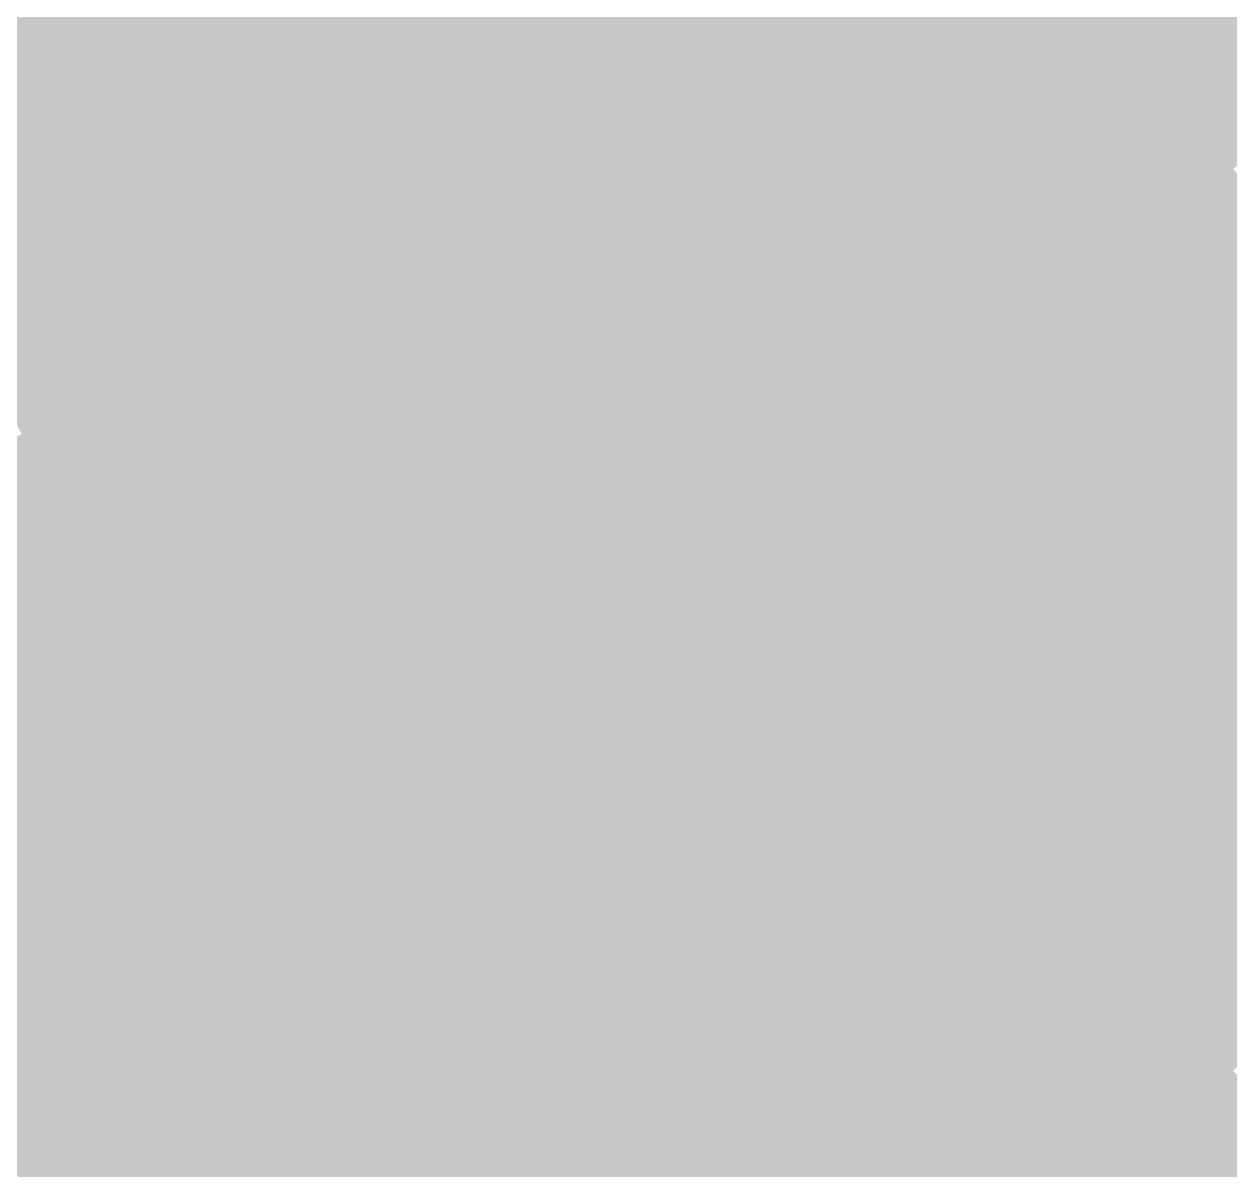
# Model space of a CAD drawing. Header units: inches. Extents: x -266 to 784, y -170 to 213.
# Drawn here: x -73.04 to -52.38, y -54.02 to -34.38 of the extents above; entities that cross this region are included whole.
import ezdxf

# ---------------------------------------------------------------- set-up
doc = ezdxf.new("R2010")
doc.units = ezdxf.units.IN
doc.header["$MEASUREMENT"] = 0

msp = doc.modelspace()

# ---------------------------------------------------------------- linework, layer by layer
at = {"color": 152, "true_color": 0x007ed5}
msp.add_solid([(-72.319143, -34.204407), (-73.223133, -34.631963), (-73.13678, -32.419305), (-74.05099, -32.824546)], dxfattribs=at)
at = {"color": 152, "true_color": 0x0061b3}
msp.add_solid([(-63.498331, -33.940565), (-64.380252, -34.411962), (-64.31215, -32.372016), (-65.205374, -32.821627)], dxfattribs=at)
at = {"color": 152, "true_color": 0x006fc4}
msp.add_solid([(-67.885047, -34.170461), (-68.778271, -34.620072), (-68.703186, -32.494187), (-69.607176, -32.921742)], dxfattribs=at)
at = {"color": 154, "true_color": 0x0056a6}
msp.add_solid([(-60.036002, -34.009975), (-60.906089, -34.502873), (-60.852567, -32.526375), (-61.734489, -32.997772)], dxfattribs=at)
at = {"color": 154, "true_color": 0x004c9a}
msp.add_solid([(-56.610088, -33.930781), (-57.467817, -34.444884), (-57.425741, -32.531281), (-58.295828, -33.024179)], dxfattribs=at)
at = {"color": 152, "true_color": 0x0064b7}
msp.add_solid([(-64.380252, -34.411962), (-65.262174, -34.883359), (-65.205374, -32.821627), (-66.098598, -33.271238)], dxfattribs=at)
at = {"color": 152, "true_color": 0x0072c9}
msp.add_solid([(-68.778271, -34.620072), (-69.671495, -35.069684), (-69.607176, -32.921742), (-70.511165, -33.349297)], dxfattribs=at)
at = {"color": 154, "true_color": 0x0059ab}
msp.add_solid([(-60.906089, -34.502873), (-61.776176, -34.995772), (-61.734489, -32.997772), (-62.61641, -33.469168)], dxfattribs=at)
at = {"color": 154, "true_color": 0x004e9e}
msp.add_solid([(-57.467817, -34.444884), (-58.325545, -34.958987), (-58.295828, -33.024179), (-59.165915, -33.517077)], dxfattribs=at)
at = {"color": 154, "true_color": 0x004591}
msp.add_solid([(-54.070628, -34.239848), (-54.915482, -34.774845), (-54.894631, -32.902576), (-55.75236, -33.416678)], dxfattribs=at)
at = {"color": 156, "true_color": 0x003d89}
msp.add_solid([(-51.551116, -34.445354), (-52.382586, -35.000925), (-52.380921, -33.169852), (-53.225775, -33.70485)], dxfattribs=at)
at = {"color": 152, "true_color": 0x0074cd}
msp.add_solid([(-69.671495, -35.069684), (-70.56472, -35.519295), (-70.511165, -33.349297), (-71.415154, -33.776852)], dxfattribs=at)
at = {"color": 152, "true_color": 0x0066bc}
msp.add_solid([(-65.262174, -34.883359), (-66.144095, -35.354755), (-66.098598, -33.271238), (-66.991823, -33.72085)], dxfattribs=at)
at = {"color": 154, "true_color": 0x005baf}
msp.add_solid([(-61.776176, -34.995772), (-62.646263, -35.48867), (-62.61641, -33.469168), (-63.498331, -33.940565)], dxfattribs=at)
at = {"color": 154, "true_color": 0x004795}
msp.add_solid([(-54.915482, -34.774845), (-55.760335, -35.309843), (-55.75236, -33.416678), (-56.610088, -33.930781)], dxfattribs=at)
at = {"color": 154, "true_color": 0x0050a2}
msp.add_solid([(-58.325545, -34.958987), (-59.183274, -35.473089), (-59.165915, -33.517077), (-60.036002, -34.009975)], dxfattribs=at)
at = {"color": 152, "true_color": 0x0076d1}
msp.add_solid([(-70.56472, -35.519295), (-71.457944, -35.968906), (-71.415154, -33.776852), (-72.319143, -34.204407)], dxfattribs=at)
at = {"color": 152, "true_color": 0x0068c0}
msp.add_solid([(-66.144095, -35.354755), (-67.026016, -35.826152), (-66.991823, -33.72085), (-67.885047, -34.170461)], dxfattribs=at)
at = {"color": 156, "true_color": 0x003f8d}
msp.add_solid([(-52.382586, -35.000925), (-53.214055, -35.556495), (-53.225775, -33.70485), (-54.070628, -34.239848)], dxfattribs=at)
at = {"color": 152, "true_color": 0x005db3}
msp.add_solid([(-62.646263, -35.48867), (-63.51635, -35.981568), (-63.498331, -33.940565), (-64.380252, -34.411962)], dxfattribs=at)
at = {"color": 154, "true_color": 0x0053a6}
msp.add_solid([(-59.183274, -35.473089), (-60.041003, -35.987192), (-60.036002, -34.009975), (-60.906089, -34.502873)], dxfattribs=at)
at = {"color": 154, "true_color": 0x00499a}
msp.add_solid([(-55.760335, -35.309843), (-56.605189, -35.844841), (-56.610088, -33.930781), (-57.467817, -34.444884)], dxfattribs=at)
at = {"color": 152, "true_color": 0x0079d5}
msp.add_solid([(-71.457944, -35.968906), (-72.351168, -36.418518), (-72.319143, -34.204407), (-73.223133, -34.631963)], dxfattribs=at)
at = {"color": 152, "true_color": 0x006bc4}
msp.add_solid([(-67.026016, -35.826152), (-67.907937, -36.297549), (-67.885047, -34.170461), (-68.778271, -34.620072)], dxfattribs=at)
at = {"color": 154, "true_color": 0x004191}
msp.add_solid([(-53.214055, -35.556495), (-54.045525, -36.112065), (-54.070628, -34.239848), (-54.915482, -34.774845)], dxfattribs=at)
at = {"color": 152, "true_color": 0x005fb7}
msp.add_solid([(-63.51635, -35.981568), (-64.386437, -36.474466), (-64.380252, -34.411962), (-65.262174, -34.883359)], dxfattribs=at)
at = {"color": 154, "true_color": 0x0055ab}
msp.add_solid([(-60.041003, -35.987192), (-60.898731, -36.501295), (-60.906089, -34.502873), (-61.776176, -34.995772)], dxfattribs=at)
at = {"color": 154, "true_color": 0x004b9e}
msp.add_solid([(-56.605189, -35.844841), (-57.450042, -36.379838), (-57.467817, -34.444884), (-58.325545, -34.958987)], dxfattribs=at)
at = {"color": 156, "true_color": 0x003a89}
msp.add_solid([(-50.690258, -35.700108), (-51.507843, -36.275916), (-51.551116, -34.445354), (-52.382586, -35.000925)], dxfattribs=at)
at = {"color": 152, "true_color": 0x007bda}
msp.add_solid([(-72.351168, -36.418518), (-73.244393, -36.868129), (-73.223133, -34.631963), (-74.127122, -35.059518)], dxfattribs=at)
at = {"color": 152, "true_color": 0x006dc9}
msp.add_solid([(-67.907937, -36.297549), (-68.789859, -36.768945), (-68.778271, -34.620072), (-69.671495, -35.069684)], dxfattribs=at)
at = {"color": 152, "true_color": 0x0062bc}
msp.add_solid([(-64.386437, -36.474466), (-65.256524, -36.967364), (-65.262174, -34.883359), (-66.144095, -35.354755)], dxfattribs=at)
at = {"color": 154, "true_color": 0x004395}
msp.add_solid([(-54.045525, -36.112065), (-54.876994, -36.667635), (-54.915482, -34.774845), (-55.760335, -35.309843)], dxfattribs=at)
at = {"color": 152, "true_color": 0x006fcd}
msp.add_solid([(-68.789859, -36.768945), (-69.67178, -37.240342), (-69.671495, -35.069684), (-70.56472, -35.519295)], dxfattribs=at)
at = {"color": 154, "true_color": 0x0057af}
msp.add_solid([(-60.898731, -36.501295), (-61.75646, -37.015398), (-61.776176, -34.995772), (-62.646263, -35.48867)], dxfattribs=at)
at = {"color": 154, "true_color": 0x004da2}
msp.add_solid([(-57.450042, -36.379838), (-58.294896, -36.914836), (-58.325545, -34.958987), (-59.183274, -35.473089)], dxfattribs=at)
at = {"color": 156, "true_color": 0x003c8d}
msp.add_solid([(-51.507843, -36.275916), (-52.325428, -36.851724), (-52.382586, -35.000925), (-53.214055, -35.556495)], dxfattribs=at)
at = {"color": 154, "true_color": 0x00459a}
msp.add_solid([(-54.876994, -36.667635), (-55.708464, -37.223206), (-55.760335, -35.309843), (-56.605189, -35.844841)], dxfattribs=at)
at = {"color": 152, "true_color": 0x0072d1}
msp.add_solid([(-69.67178, -37.240342), (-70.553701, -37.711739), (-70.56472, -35.519295), (-71.457944, -35.968906)], dxfattribs=at)
at = {"color": 152, "true_color": 0x0064c0}
msp.add_solid([(-65.256524, -36.967364), (-66.126611, -37.460263), (-66.144095, -35.354755), (-67.026016, -35.826152)], dxfattribs=at)
at = {"color": 152, "true_color": 0x0059b3}
msp.add_solid([(-61.75646, -37.015398), (-62.614189, -37.5295), (-62.646263, -35.48867), (-63.51635, -35.981568)], dxfattribs=at)
at = {"color": 154, "true_color": 0x004fa6}
msp.add_solid([(-58.294896, -36.914836), (-59.13975, -37.449833), (-59.183274, -35.473089), (-60.041003, -35.987192)], dxfattribs=at)
at = {"color": 154, "true_color": 0x003e91}
msp.add_solid([(-52.325428, -36.851724), (-53.143013, -37.427532), (-53.214055, -35.556495), (-54.045525, -36.112065)], dxfattribs=at)
at = {"color": 152, "true_color": 0x0066c4}
msp.add_solid([(-66.126611, -37.460263), (-66.996698, -37.953161), (-67.026016, -35.826152), (-67.907937, -36.297549)], dxfattribs=at)
at = {"color": 154, "true_color": 0x00479e}
msp.add_solid([(-55.708464, -37.223206), (-56.539934, -37.778776), (-56.605189, -35.844841), (-57.450042, -36.379838)], dxfattribs=at)
at = {"color": 152, "true_color": 0x0074d5}
msp.add_solid([(-70.553701, -37.711739), (-71.435622, -38.183136), (-71.457944, -35.968906), (-72.351168, -36.418518)], dxfattribs=at)
at = {"color": 152, "true_color": 0x005bb7}
msp.add_solid([(-62.614189, -37.5295), (-63.471917, -38.043603), (-63.51635, -35.981568), (-64.386437, -36.474466)], dxfattribs=at)
at = {"color": 154, "true_color": 0x0051ab}
msp.add_solid([(-59.13975, -37.449833), (-59.984603, -37.984831), (-60.041003, -35.987192), (-60.898731, -36.501295)], dxfattribs=at)
at = {"color": 154, "true_color": 0x004095}
msp.add_solid([(-53.143013, -37.427532), (-53.960598, -38.003341), (-54.045525, -36.112065), (-54.876994, -36.667635)], dxfattribs=at)
at = {"color": 152, "true_color": 0x0068c9}
msp.add_solid([(-66.996698, -37.953161), (-67.866785, -38.446059), (-67.907937, -36.297549), (-68.789859, -36.768945)], dxfattribs=at)
at = {"color": 152, "true_color": 0x0076da}
msp.add_solid([(-71.435622, -38.183136), (-72.317544, -38.654532), (-72.351168, -36.418518), (-73.244393, -36.868129)], dxfattribs=at)
at = {"color": 152, "true_color": 0x005dbc}
msp.add_solid([(-63.471917, -38.043603), (-64.329646, -38.557706), (-64.386437, -36.474466), (-65.256524, -36.967364)], dxfattribs=at)
at = {"color": 154, "true_color": 0x0053af}
msp.add_solid([(-59.984603, -37.984831), (-60.829457, -38.519829), (-60.898731, -36.501295), (-61.75646, -37.015398)], dxfattribs=at)
at = {"color": 154, "true_color": 0x0049a2}
msp.add_solid([(-56.539934, -37.778776), (-57.371403, -38.334346), (-57.450042, -36.379838), (-58.294896, -36.914836)], dxfattribs=at)
at = {"color": 152, "true_color": 0x006acd}
msp.add_solid([(-67.866785, -38.446059), (-68.736872, -38.938957), (-68.789859, -36.768945), (-69.67178, -37.240342)], dxfattribs=at)
at = {"color": 154, "true_color": 0x00419a}
msp.add_solid([(-53.960598, -38.003341), (-54.778182, -38.579149), (-54.876994, -36.667635), (-55.708464, -37.223206)], dxfattribs=at)
at = {"color": 152, "true_color": 0x0078de}
msp.add_solid([(-72.317544, -38.654532), (-73.199465, -39.125929), (-73.244393, -36.868129), (-74.137617, -37.31774)], dxfattribs=at)
at = {"color": 152, "true_color": 0x005fc0}
msp.add_solid([(-64.329646, -38.557706), (-65.187374, -39.071809), (-65.256524, -36.967364), (-66.126611, -37.460263)], dxfattribs=at)
at = {"color": 154, "true_color": 0x004ba6}
msp.add_solid([(-57.371403, -38.334346), (-58.202873, -38.889916), (-58.294896, -36.914836), (-59.13975, -37.449833)], dxfattribs=at)
at = {"color": 156, "true_color": 0x003a91}
msp.add_solid([(-51.405282, -38.124755), (-52.20849, -38.720455), (-52.325428, -36.851724), (-53.143013, -37.427532)], dxfattribs=at)
at = {"color": 154, "true_color": 0x0055b3}
msp.add_solid([(-60.829457, -38.519829), (-61.67431, -39.054826), (-61.75646, -37.015398), (-62.614189, -37.5295)], dxfattribs=at)
at = {"color": 152, "true_color": 0x006dd1}
msp.add_solid([(-68.736872, -38.938957), (-69.606959, -39.431855), (-69.67178, -37.240342), (-70.553701, -37.711739)], dxfattribs=at)
at = {"color": 154, "true_color": 0x00439e}
msp.add_solid([(-54.778182, -38.579149), (-55.595767, -39.154957), (-55.708464, -37.223206), (-56.539934, -37.778776)], dxfattribs=at)
at = {"color": 152, "true_color": 0x0061c4}
msp.add_solid([(-65.187374, -39.071809), (-66.045103, -39.585911), (-66.126611, -37.460263), (-66.996698, -37.953161)], dxfattribs=at)
at = {"color": 152, "true_color": 0x0057b7}
msp.add_solid([(-61.67431, -39.054826), (-62.519164, -39.589824), (-62.614189, -37.5295), (-63.471917, -38.043603)], dxfattribs=at)
at = {"color": 154, "true_color": 0x004dab}
msp.add_solid([(-58.202873, -38.889916), (-59.034342, -39.445487), (-59.13975, -37.449833), (-59.984603, -37.984831)], dxfattribs=at)
at = {"color": 154, "true_color": 0x003c95}
msp.add_solid([(-52.20849, -38.720455), (-53.011697, -39.316154), (-53.143013, -37.427532), (-53.960598, -38.003341)], dxfattribs=at)
at = {"color": 152, "true_color": 0x006fd5}
msp.add_solid([(-69.606959, -39.431855), (-70.477046, -39.924754), (-70.553701, -37.711739), (-71.435622, -38.183136)], dxfattribs=at)
at = {"color": 154, "true_color": 0x0045a2}
msp.add_solid([(-55.595767, -39.154957), (-56.413352, -39.730765), (-56.539934, -37.778776), (-57.371403, -38.334346)], dxfattribs=at)
at = {"color": 152, "true_color": 0x0063c9}
msp.add_solid([(-66.045103, -39.585911), (-66.902832, -40.100014), (-66.996698, -37.953161), (-67.866785, -38.446059)], dxfattribs=at)
at = {"color": 154, "true_color": 0x004faf}
msp.add_solid([(-59.034342, -39.445487), (-59.865812, -40.001057), (-59.984603, -37.984831), (-60.829457, -38.519829)], dxfattribs=at)
at = {"color": 154, "true_color": 0x003e9a}
msp.add_solid([(-53.011697, -39.316154), (-53.814905, -39.911853), (-53.960598, -38.003341), (-54.778182, -38.579149)], dxfattribs=at)
at = {"color": 152, "true_color": 0x0071da}
msp.add_solid([(-70.477046, -39.924754), (-71.347133, -40.417652), (-71.435622, -38.183136), (-72.317544, -38.654532)], dxfattribs=at)
at = {"color": 152, "true_color": 0x0059bc}
msp.add_solid([(-62.519164, -39.589824), (-63.364017, -40.124821), (-63.471917, -38.043603), (-64.329646, -38.557706)], dxfattribs=at)
at = {"color": 154, "true_color": 0x0047a6}
msp.add_solid([(-56.413352, -39.730765), (-57.230937, -40.306573), (-57.371403, -38.334346), (-58.202873, -38.889916)], dxfattribs=at)
at = {"color": 152, "true_color": 0x0066cd}
msp.add_solid([(-66.902832, -40.100014), (-67.76056, -40.614117), (-67.866785, -38.446059), (-68.736872, -38.938957)], dxfattribs=at)
at = {"color": 152, "true_color": 0x005bc0}
msp.add_solid([(-63.364017, -40.124821), (-64.208871, -40.659819), (-64.329646, -38.557706), (-65.187374, -39.071809)], dxfattribs=at)
at = {"color": 154, "true_color": 0x0051b3}
msp.add_solid([(-59.865812, -40.001057), (-60.697282, -40.556627), (-60.829457, -38.519829), (-61.67431, -39.054826)], dxfattribs=at)
at = {"color": 154, "true_color": 0x00409e}
msp.add_solid([(-53.814905, -39.911853), (-54.618112, -40.507553), (-54.778182, -38.579149), (-55.595767, -39.154957)], dxfattribs=at)
at = {"color": 152, "true_color": 0x0073de}
msp.add_solid([(-71.347133, -40.417652), (-72.21722, -40.91055), (-72.317544, -38.654532), (-73.199465, -39.125929)], dxfattribs=at)
at = {"color": 154, "true_color": 0x003995}
msp.add_solid([(-51.242518, -39.990053), (-52.030864, -40.605285), (-52.20849, -38.720455), (-53.011697, -39.316154)], dxfattribs=at)
at = {"color": 152, "true_color": 0x0068d1}
msp.add_solid([(-67.76056, -40.614117), (-68.618289, -41.12822), (-68.736872, -38.938957), (-69.606959, -39.431855)], dxfattribs=at)
at = {"color": 154, "true_color": 0x0049ab}
msp.add_solid([(-57.230937, -40.306573), (-58.048522, -40.882382), (-58.202873, -38.889916), (-59.034342, -39.445487)], dxfattribs=at)
at = {"color": 152, "true_color": 0x0075e2}
msp.add_solid([(-72.21722, -40.91055), (-73.087307, -41.403448), (-73.199465, -39.125929), (-74.081386, -39.597326)], dxfattribs=at)
at = {"color": 152, "true_color": 0x005dc4}
msp.add_solid([(-64.208871, -40.659819), (-65.053725, -41.194817), (-65.187374, -39.071809), (-66.045103, -39.585911)], dxfattribs=at)
at = {"color": 152, "true_color": 0x0052b7}
msp.add_solid([(-60.697282, -40.556627), (-61.528751, -41.112197), (-61.67431, -39.054826), (-62.519164, -39.589824)], dxfattribs=at)
at = {"color": 154, "true_color": 0x0041a2}
msp.add_solid([(-54.618112, -40.507553), (-55.42132, -41.103252), (-55.595767, -39.154957), (-56.413352, -39.730765)], dxfattribs=at)
at = {"color": 152, "true_color": 0x006ad5}
msp.add_solid([(-68.618289, -41.12822), (-69.476017, -41.642322), (-69.606959, -39.431855), (-70.477046, -39.924754)], dxfattribs=at)
at = {"color": 154, "true_color": 0x004aaf}
msp.add_solid([(-58.048522, -40.882382), (-58.866107, -41.45819), (-59.034342, -39.445487), (-59.865812, -40.001057)], dxfattribs=at)
at = {"color": 154, "true_color": 0x003a9a}
msp.add_solid([(-52.030864, -40.605285), (-52.819211, -41.220517), (-53.011697, -39.316154), (-53.814905, -39.911853)], dxfattribs=at)
at = {"color": 152, "true_color": 0x005fc9}
msp.add_solid([(-65.053725, -41.194817), (-65.898578, -41.729814), (-66.045103, -39.585911), (-66.902832, -40.100014)], dxfattribs=at)
at = {"color": 152, "true_color": 0x0054bc}
msp.add_solid([(-61.528751, -41.112197), (-62.360221, -41.667767), (-62.519164, -39.589824), (-63.364017, -40.124821)], dxfattribs=at)
at = {"color": 154, "true_color": 0x0043a6}
msp.add_solid([(-55.42132, -41.103252), (-56.224527, -41.698951), (-56.413352, -39.730765), (-57.230937, -40.306573)], dxfattribs=at)
at = {"color": 152, "true_color": 0x006cda}
msp.add_solid([(-69.476017, -41.642322), (-70.333746, -42.156425), (-70.477046, -39.924754), (-71.347133, -40.417652)], dxfattribs=at)
at = {"color": 154, "true_color": 0x004cb3}
msp.add_solid([(-58.866107, -41.45819), (-59.683691, -42.033998), (-59.865812, -40.001057), (-60.697282, -40.556627)], dxfattribs=at)
at = {"color": 154, "true_color": 0x003c9e}
msp.add_solid([(-52.819211, -41.220517), (-53.607557, -41.835748), (-53.814905, -39.911853), (-54.618112, -40.507553)], dxfattribs=at)
at = {"color": 152, "true_color": 0x0061cd}
msp.add_solid([(-65.898578, -41.729814), (-66.743432, -42.264812), (-66.902832, -40.100014), (-67.76056, -40.614117)], dxfattribs=at)
at = {"color": 152, "true_color": 0x0056c0}
msp.add_solid([(-62.360221, -41.667767), (-63.191691, -42.223338), (-63.364017, -40.124821), (-64.208871, -40.659819)], dxfattribs=at)
at = {"color": 152, "true_color": 0x006ede}
msp.add_solid([(-70.333746, -42.156425), (-71.191475, -42.670528), (-71.347133, -40.417652), (-72.21722, -40.91055)], dxfattribs=at)
at = {"color": 154, "true_color": 0x0045ab}
msp.add_solid([(-56.224527, -41.698951), (-57.027735, -42.294651), (-57.230937, -40.306573), (-58.048522, -40.882382)], dxfattribs=at)
at = {"color": 152, "true_color": 0x0063d1}
msp.add_solid([(-66.743432, -42.264812), (-67.588285, -42.79981), (-67.76056, -40.614117), (-68.618289, -41.12822)], dxfattribs=at)
at = {"color": 152, "true_color": 0x0058c4}
msp.add_solid([(-63.191691, -42.223338), (-64.02316, -42.778908), (-64.208871, -40.659819), (-65.053725, -41.194817)], dxfattribs=at)
at = {"color": 154, "true_color": 0x004eb7}
msp.add_solid([(-59.683691, -42.033998), (-60.501276, -42.609806), (-60.697282, -40.556627), (-61.528751, -41.112197)], dxfattribs=at)
at = {"color": 154, "true_color": 0x003da2}
msp.add_solid([(-53.607557, -41.835748), (-54.395904, -42.45098), (-54.618112, -40.507553), (-55.42132, -41.103252)], dxfattribs=at)
at = {"color": 164, "true_color": 0x00379a}
msp.add_solid([(-51.01869, -41.869957), (-51.7917, -42.50435), (-52.030864, -40.605285), (-52.819211, -41.220517)], dxfattribs=at)
at = {"color": 152, "true_color": 0x0070e2}
msp.add_solid([(-71.191475, -42.670528), (-72.049203, -43.184631), (-72.21722, -40.91055), (-73.087307, -41.403448)], dxfattribs=at)
at = {"color": 154, "true_color": 0x0046af}
msp.add_solid([(-57.027735, -42.294651), (-57.830942, -42.89035), (-58.048522, -40.882382), (-58.866107, -41.45819)], dxfattribs=at)
at = {"color": 152, "true_color": 0x0050bc}
msp.add_solid([(-60.501276, -42.609806), (-61.318861, -43.185614), (-61.528751, -41.112197), (-62.360221, -41.667767)], dxfattribs=at)
at = {"color": 154, "true_color": 0x003fa6}
msp.add_solid([(-54.395904, -42.45098), (-55.18425, -43.066211), (-55.42132, -41.103252), (-56.224527, -41.698951)], dxfattribs=at)
at = {"color": 152, "true_color": 0x0065d5}
msp.add_solid([(-67.588285, -42.79981), (-68.433139, -43.334807), (-68.618289, -41.12822), (-69.476017, -41.642322)], dxfattribs=at)
at = {"color": 152, "true_color": 0x005ac9}
msp.add_solid([(-64.02316, -42.778908), (-64.85463, -43.334478), (-65.053725, -41.194817), (-65.898578, -41.729814)], dxfattribs=at)
at = {"color": 164, "true_color": 0x00389e}
msp.add_solid([(-51.7917, -42.50435), (-52.564711, -43.138743), (-52.819211, -41.220517), (-53.607557, -41.835748)], dxfattribs=at)
at = {"color": 150, "true_color": 0x0072e6}
msp.add_solid([(-72.049203, -43.184631), (-72.906932, -43.698733), (-73.087307, -41.403448), (-73.957394, -41.896346)], dxfattribs=at)
at = {"color": 154, "true_color": 0x0048b3}
msp.add_solid([(-57.830942, -42.89035), (-58.63415, -43.486049), (-58.866107, -41.45819), (-59.683691, -42.033998)], dxfattribs=at)
at = {"color": 152, "true_color": 0x0067da}
msp.add_solid([(-68.433139, -43.334807), (-69.277992, -43.869805), (-69.476017, -41.642322), (-70.333746, -42.156425)], dxfattribs=at)
at = {"color": 152, "true_color": 0x005ccd}
msp.add_solid([(-64.85463, -43.334478), (-65.686099, -43.890048), (-65.898578, -41.729814), (-66.743432, -42.264812)], dxfattribs=at)
at = {"color": 152, "true_color": 0x0052c0}
msp.add_solid([(-61.318861, -43.185614), (-62.136446, -43.761423), (-62.360221, -41.667767), (-63.191691, -42.223338)], dxfattribs=at)
at = {"color": 154, "true_color": 0x0041ab}
msp.add_solid([(-55.18425, -43.066211), (-55.972596, -43.681443), (-56.224527, -41.698951), (-57.027735, -42.294651)], dxfattribs=at)
at = {"color": 150, "true_color": 0x0074eb}
msp.add_solid([(-72.906932, -43.698733), (-73.76466, -44.212836), (-73.957394, -41.896346), (-74.827481, -42.389245)], dxfattribs=at)
at = {"color": 154, "true_color": 0x003aa2}
msp.add_solid([(-52.564711, -43.138743), (-53.337721, -43.773137), (-53.607557, -41.835748), (-54.395904, -42.45098)], dxfattribs=at)
at = {"color": 154, "true_color": 0x004ab7}
msp.add_solid([(-58.63415, -43.486049), (-59.437357, -44.081749), (-59.683691, -42.033998), (-60.501276, -42.609806)], dxfattribs=at)
at = {"color": 152, "true_color": 0x0069de}
msp.add_solid([(-69.277992, -43.869805), (-70.122846, -44.404802), (-70.333746, -42.156425), (-71.191475, -42.670528)], dxfattribs=at)
at = {"color": 152, "true_color": 0x005ed1}
msp.add_solid([(-65.686099, -43.890048), (-66.517569, -44.445619), (-66.743432, -42.264812), (-67.588285, -42.79981)], dxfattribs=at)
at = {"color": 152, "true_color": 0x0054c4}
msp.add_solid([(-62.136446, -43.761423), (-62.954031, -44.337231), (-63.191691, -42.223338), (-64.02316, -42.778908)], dxfattribs=at)
at = {"color": 154, "true_color": 0x0042af}
msp.add_solid([(-55.972596, -43.681443), (-56.760943, -44.296675), (-57.027735, -42.294651), (-57.830942, -42.89035)], dxfattribs=at)
at = {"color": 154, "true_color": 0x003ba6}
msp.add_solid([(-53.337721, -43.773137), (-54.110732, -44.40753), (-54.395904, -42.45098), (-55.18425, -43.066211)], dxfattribs=at)
at = {"color": 164, "true_color": 0x00349e}
msp.add_solid([(-50.732993, -43.76258), (-51.490202, -44.415753), (-51.7917, -42.50435), (-52.564711, -43.138743)], dxfattribs=at)
at = {"color": 152, "true_color": 0x006be2}
msp.add_solid([(-70.122846, -44.404802), (-70.967699, -44.9398), (-71.191475, -42.670528), (-72.049203, -43.184631)], dxfattribs=at)
at = {"color": 162, "true_color": 0x004cbc}
msp.add_solid([(-59.437357, -44.081749), (-60.240565, -44.677448), (-60.501276, -42.609806), (-61.318861, -43.185614)], dxfattribs=at)
at = {"color": 152, "true_color": 0x0060d5}
msp.add_solid([(-66.517569, -44.445619), (-67.349039, -45.001189), (-67.588285, -42.79981), (-68.433139, -43.334807)], dxfattribs=at)
at = {"color": 152, "true_color": 0x0055c9}
msp.add_solid([(-62.954031, -44.337231), (-63.771615, -44.913039), (-64.02316, -42.778908), (-64.85463, -43.334478)], dxfattribs=at)
at = {"color": 154, "true_color": 0x0044b3}
msp.add_solid([(-56.760943, -44.296675), (-57.549289, -44.911906), (-57.830942, -42.89035), (-58.63415, -43.486049)], dxfattribs=at)
at = {"color": 154, "true_color": 0x003dab}
msp.add_solid([(-54.110732, -44.40753), (-54.883742, -45.041923), (-55.18425, -43.066211), (-55.972596, -43.681443)], dxfattribs=at)
at = {"color": 164, "true_color": 0x0036a2}
msp.add_solid([(-51.490202, -44.415753), (-52.24741, -45.068926), (-52.564711, -43.138743), (-53.337721, -43.773137)], dxfattribs=at)
at = {"color": 152, "true_color": 0x006de6}
msp.add_solid([(-70.967699, -44.9398), (-71.812553, -45.474798), (-72.049203, -43.184631), (-72.906932, -43.698733)], dxfattribs=at)
at = {"color": 152, "true_color": 0x0062da}
msp.add_solid([(-67.349039, -45.001189), (-68.180508, -45.556759), (-68.433139, -43.334807), (-69.277992, -43.869805)], dxfattribs=at)
at = {"color": 152, "true_color": 0x0057cd}
msp.add_solid([(-63.771615, -44.913039), (-64.5892, -45.488847), (-64.85463, -43.334478), (-65.686099, -43.890048)], dxfattribs=at)
at = {"color": 152, "true_color": 0x004dc0}
msp.add_solid([(-60.240565, -44.677448), (-61.043772, -45.273147), (-61.318861, -43.185614), (-62.136446, -43.761423)], dxfattribs=at)
at = {"color": 162, "true_color": 0x0046b7}
msp.add_solid([(-57.549289, -44.911906), (-58.337636, -45.527138), (-58.63415, -43.486049), (-59.437357, -44.081749)], dxfattribs=at)
at = {"color": 150, "true_color": 0x006feb}
msp.add_solid([(-71.812553, -45.474798), (-72.657407, -46.009795), (-72.906932, -43.698733), (-73.76466, -44.212836)], dxfattribs=at)
at = {"color": 152, "true_color": 0x004fc4}
msp.add_solid([(-61.043772, -45.273147), (-61.84698, -45.868846), (-62.136446, -43.761423), (-62.954031, -44.337231)], dxfattribs=at)
at = {"color": 154, "true_color": 0x003eaf}
msp.add_solid([(-54.883742, -45.041923), (-55.656753, -45.676316), (-55.972596, -43.681443), (-56.760943, -44.296675)], dxfattribs=at)
at = {"color": 164, "true_color": 0x0037a6}
msp.add_solid([(-52.24741, -45.068926), (-53.004619, -45.722099), (-53.337721, -43.773137), (-54.110732, -44.40753)], dxfattribs=at)
at = {"color": 152, "true_color": 0x0064de}
msp.add_solid([(-68.180508, -45.556759), (-69.011978, -46.112329), (-69.277992, -43.869805), (-70.122846, -44.404802)], dxfattribs=at)
at = {"color": 152, "true_color": 0x0059d1}
msp.add_solid([(-64.5892, -45.488847), (-65.406785, -46.064655), (-65.686099, -43.890048), (-66.517569, -44.445619)], dxfattribs=at)
at = {"color": 150, "true_color": 0x0071ef}
msp.add_solid([(-72.657407, -46.009795), (-73.50226, -46.544793), (-73.76466, -44.212836), (-74.622389, -44.726939)], dxfattribs=at)
at = {"color": 162, "true_color": 0x0047bc}
msp.add_solid([(-58.337636, -45.527138), (-59.125982, -46.142369), (-59.437357, -44.081749), (-60.240565, -44.677448)], dxfattribs=at)
at = {"color": 152, "true_color": 0x0066e2}
msp.add_solid([(-69.011978, -46.112329), (-69.843447, -46.6679), (-70.122846, -44.404802), (-70.967699, -44.9398)], dxfattribs=at)
at = {"color": 152, "true_color": 0x0051c9}
msp.add_solid([(-61.84698, -45.868846), (-62.650187, -46.464546), (-62.954031, -44.337231), (-63.771615, -44.913039)], dxfattribs=at)
at = {"color": 162, "true_color": 0x0040b3}
msp.add_solid([(-55.656753, -45.676316), (-56.429763, -46.31071), (-56.760943, -44.296675), (-57.549289, -44.911906)], dxfattribs=at)
at = {"color": 154, "true_color": 0x0039ab}
msp.add_solid([(-53.004619, -45.722099), (-53.761828, -46.375272), (-54.110732, -44.40753), (-54.883742, -45.041923)], dxfattribs=at)
at = {"color": 152, "true_color": 0x005bd5}
msp.add_solid([(-65.406785, -46.064655), (-66.22437, -46.640463), (-66.517569, -44.445619), (-67.349039, -45.001189)], dxfattribs=at)
at = {"color": 162, "true_color": 0x0049c0}
msp.add_solid([(-59.125982, -46.142369), (-59.914329, -46.757601), (-60.240565, -44.677448), (-61.043772, -45.273147)], dxfattribs=at)
at = {"color": 152, "true_color": 0x0068e6}
msp.add_solid([(-69.843447, -46.6679), (-70.674917, -47.22347), (-70.967699, -44.9398), (-71.812553, -45.474798)], dxfattribs=at)
at = {"color": 152, "true_color": 0x005dda}
msp.add_solid([(-66.22437, -46.640463), (-67.041955, -47.216272), (-67.349039, -45.001189), (-68.180508, -45.556759)], dxfattribs=at)
at = {"color": 152, "true_color": 0x0052cd}
msp.add_solid([(-62.650187, -46.464546), (-63.453395, -47.060245), (-63.771615, -44.913039), (-64.5892, -45.488847)], dxfattribs=at)
at = {"color": 162, "true_color": 0x0041b7}
msp.add_solid([(-56.429763, -46.31071), (-57.202774, -46.945103), (-57.549289, -44.911906), (-58.337636, -45.527138)], dxfattribs=at)
at = {"color": 154, "true_color": 0x003aaf}
msp.add_solid([(-53.761828, -46.375272), (-54.519037, -47.028445), (-54.883742, -45.041923), (-55.656753, -45.676316)], dxfattribs=at)
at = {"color": 164, "true_color": 0x0033a6}
msp.add_solid([(-51.125628, -46.337568), (-51.866579, -47.009127), (-52.24741, -45.068926), (-53.004619, -45.722099)], dxfattribs=at)
at = {"color": 162, "true_color": 0x004ac4}
msp.add_solid([(-59.914329, -46.757601), (-60.702675, -47.372832), (-61.043772, -45.273147), (-61.84698, -45.868846)], dxfattribs=at)
at = {"color": 150, "true_color": 0x0069eb}
msp.add_solid([(-70.674917, -47.22347), (-71.506387, -47.77904), (-71.812553, -45.474798), (-72.657407, -46.009795)], dxfattribs=at)
at = {"color": 152, "true_color": 0x005ede}
msp.add_solid([(-67.041955, -47.216272), (-67.859539, -47.79208), (-68.180508, -45.556759), (-69.011978, -46.112329)], dxfattribs=at)
at = {"color": 152, "true_color": 0x0054d1}
msp.add_solid([(-63.453395, -47.060245), (-64.256603, -47.655944), (-64.5892, -45.488847), (-65.406785, -46.064655)], dxfattribs=at)
at = {"color": 162, "true_color": 0x0043bc}
msp.add_solid([(-57.202774, -46.945103), (-57.975784, -47.579496), (-58.337636, -45.527138), (-59.125982, -46.142369)], dxfattribs=at)
at = {"color": 162, "true_color": 0x004cc9}
msp.add_solid([(-60.702675, -47.372832), (-61.491021, -47.988064), (-61.84698, -45.868846), (-62.650187, -46.464546)], dxfattribs=at)
at = {"color": 162, "true_color": 0x003bb3}
msp.add_solid([(-54.519037, -47.028445), (-55.276246, -47.681618), (-55.656753, -45.676316), (-56.429763, -46.31071)], dxfattribs=at)
at = {"color": 164, "true_color": 0x0035ab}
msp.add_solid([(-51.866579, -47.009127), (-52.60753, -47.680686), (-53.004619, -45.722099), (-53.761828, -46.375272)], dxfattribs=at)
at = {"color": 150, "true_color": 0x006bef}
msp.add_solid([(-71.506387, -47.77904), (-72.337856, -48.33461), (-72.657407, -46.009795), (-73.50226, -46.544793)], dxfattribs=at)
at = {"color": 152, "true_color": 0x0056d5}
msp.add_solid([(-64.256603, -47.655944), (-65.05981, -48.251644), (-65.406785, -46.064655), (-66.22437, -46.640463)], dxfattribs=at)
at = {"color": 152, "true_color": 0x0060e2}
msp.add_solid([(-67.859539, -47.79208), (-68.677124, -48.367888), (-69.011978, -46.112329), (-69.843447, -46.6679)], dxfattribs=at)
at = {"color": 162, "true_color": 0x0044c0}
msp.add_solid([(-57.975784, -47.579496), (-58.748794, -48.21389), (-59.125982, -46.142369), (-59.914329, -46.757601)], dxfattribs=at)
at = {"color": 152, "true_color": 0x004ecd}
msp.add_solid([(-61.491021, -47.988064), (-62.279368, -48.603296), (-62.650187, -46.464546), (-63.453395, -47.060245)], dxfattribs=at)
at = {"color": 162, "true_color": 0x003db7}
msp.add_solid([(-55.276246, -47.681618), (-56.033455, -48.33479), (-56.429763, -46.31071), (-57.202774, -46.945103)], dxfattribs=at)
at = {"color": 164, "true_color": 0x0036af}
msp.add_solid([(-52.60753, -47.680686), (-53.348481, -48.352245), (-53.761828, -46.375272), (-54.519037, -47.028445)], dxfattribs=at)
at = {"color": 150, "true_color": 0x006df3}
msp.add_solid([(-72.337856, -48.33461), (-73.169326, -48.89018), (-73.50226, -46.544793), (-74.347114, -47.079791)], dxfattribs=at)
at = {"color": 152, "true_color": 0x0062e6}
msp.add_solid([(-68.677124, -48.367888), (-69.494709, -48.943696), (-69.843447, -46.6679), (-70.674917, -47.22347)], dxfattribs=at)
at = {"color": 152, "true_color": 0x0058da}
msp.add_solid([(-65.05981, -48.251644), (-65.863018, -48.847343), (-66.22437, -46.640463), (-67.041955, -47.216272)], dxfattribs=at)
at = {"color": 162, "true_color": 0x0046c4}
msp.add_solid([(-58.748794, -48.21389), (-59.521805, -48.848283), (-59.914329, -46.757601), (-60.702675, -47.372832)], dxfattribs=at)
at = {"color": 152, "true_color": 0x004fd1}
msp.add_solid([(-62.279368, -48.603296), (-63.067714, -49.218527), (-63.453395, -47.060245), (-64.256603, -47.655944)], dxfattribs=at)
at = {"color": 162, "true_color": 0x003ebc}
msp.add_solid([(-56.033455, -48.33479), (-56.790663, -48.987963), (-57.202774, -46.945103), (-57.975784, -47.579496)], dxfattribs=at)
at = {"color": 162, "true_color": 0x0037b3}
msp.add_solid([(-53.348481, -48.352245), (-54.089432, -49.023804), (-54.519037, -47.028445), (-55.276246, -47.681618)], dxfattribs=at)
at = {"color": 164, "true_color": 0x0031ab}
msp.add_solid([(-50.697296, -48.267838), (-51.421543, -48.957379), (-51.866579, -47.009127), (-52.60753, -47.680686)], dxfattribs=at)
at = {"color": 152, "true_color": 0x0064eb}
msp.add_solid([(-69.494709, -48.943696), (-70.312294, -49.519504), (-70.674917, -47.22347), (-71.506387, -47.77904)], dxfattribs=at)
at = {"color": 152, "true_color": 0x0059de}
msp.add_solid([(-65.863018, -48.847343), (-66.666225, -49.443042), (-67.041955, -47.216272), (-67.859539, -47.79208)], dxfattribs=at)
at = {"color": 162, "true_color": 0x0047c9}
msp.add_solid([(-59.521805, -48.848283), (-60.294815, -49.482676), (-60.702675, -47.372832), (-61.491021, -47.988064)], dxfattribs=at)
at = {"color": 152, "true_color": 0x0051d5}
msp.add_solid([(-63.067714, -49.218527), (-63.856061, -49.833759), (-64.256603, -47.655944), (-65.05981, -48.251644)], dxfattribs=at)
at = {"color": 162, "true_color": 0x0040c0}
msp.add_solid([(-56.790663, -48.987963), (-57.547872, -49.641136), (-57.975784, -47.579496), (-58.748794, -48.21389)], dxfattribs=at)
at = {"color": 162, "true_color": 0x0039b7}
msp.add_solid([(-54.089432, -49.023804), (-54.830383, -49.695363), (-55.276246, -47.681618), (-56.033455, -48.33479)], dxfattribs=at)
at = {"color": 164, "true_color": 0x0032af}
msp.add_solid([(-51.421543, -48.957379), (-52.14579, -49.646919), (-52.60753, -47.680686), (-53.348481, -48.352245)], dxfattribs=at)
at = {"color": 150, "true_color": 0x0066ef}
msp.add_solid([(-70.312294, -49.519504), (-71.129879, -50.095313), (-71.506387, -47.77904), (-72.337856, -48.33461)], dxfattribs=at)
at = {"color": 152, "true_color": 0x005be2}
msp.add_solid([(-66.666225, -49.443042), (-67.469433, -50.038742), (-67.859539, -47.79208), (-68.677124, -48.367888)], dxfattribs=at)
at = {"color": 162, "true_color": 0x0049cd}
msp.add_solid([(-60.294815, -49.482676), (-61.067826, -50.117069), (-61.491021, -47.988064), (-62.279368, -48.603296)], dxfattribs=at)
at = {"color": 150, "true_color": 0x0068f3}
msp.add_solid([(-71.129879, -50.095313), (-71.947464, -50.671121), (-72.337856, -48.33461), (-73.169326, -48.89018)], dxfattribs=at)
at = {"color": 152, "true_color": 0x0052da}
msp.add_solid([(-63.856061, -49.833759), (-64.644407, -50.44899), (-65.05981, -48.251644), (-65.863018, -48.847343)], dxfattribs=at)
at = {"color": 162, "true_color": 0x0041c4}
msp.add_solid([(-57.547872, -49.641136), (-58.305081, -50.294309), (-58.748794, -48.21389), (-59.521805, -48.848283)], dxfattribs=at)
at = {"color": 162, "true_color": 0x003abc}
msp.add_solid([(-54.830383, -49.695363), (-55.571334, -50.366922), (-56.033455, -48.33479), (-56.790663, -48.987963)], dxfattribs=at)
at = {"color": 152, "true_color": 0x005de6}
msp.add_solid([(-67.469433, -50.038742), (-68.27264, -50.634441), (-68.677124, -48.367888), (-69.494709, -48.943696)], dxfattribs=at)
at = {"color": 162, "true_color": 0x0033b3}
msp.add_solid([(-52.14579, -49.646919), (-52.870037, -50.33646), (-53.348481, -48.352245), (-54.089432, -49.023804)], dxfattribs=at)
at = {"color": 162, "true_color": 0x004ad1}
msp.add_solid([(-61.067826, -50.117069), (-61.840836, -50.751463), (-62.279368, -48.603296), (-63.067714, -49.218527)], dxfattribs=at)
at = {"color": 150, "true_color": 0x0069f7}
msp.add_solid([(-71.947464, -50.671121), (-72.765048, -51.246929), (-73.169326, -48.89018), (-74.000796, -49.445751)], dxfattribs=at)
at = {"color": 152, "true_color": 0x005eeb}
msp.add_solid([(-68.27264, -50.634441), (-69.075848, -51.23014), (-69.494709, -48.943696), (-70.312294, -49.519504)], dxfattribs=at)
at = {"color": 152, "true_color": 0x0054de}
msp.add_solid([(-64.644407, -50.44899), (-65.432753, -51.064222), (-65.863018, -48.847343), (-66.666225, -49.443042)], dxfattribs=at)
at = {"color": 162, "true_color": 0x0043c9}
msp.add_solid([(-58.305081, -50.294309), (-59.06229, -50.947482), (-59.521805, -48.848283), (-60.294815, -49.482676)], dxfattribs=at)
at = {"color": 162, "true_color": 0x003bc0}
msp.add_solid([(-55.571334, -50.366922), (-56.312286, -51.038481), (-56.790663, -48.987963), (-57.547872, -49.641136)], dxfattribs=at)
at = {"color": 162, "true_color": 0x0034b7}
msp.add_solid([(-52.870037, -50.33646), (-53.594284, -51.026), (-54.089432, -49.023804), (-54.830383, -49.695363)], dxfattribs=at)
at = {"color": 162, "true_color": 0x004cd5}
msp.add_solid([(-61.840836, -50.751463), (-62.613847, -51.385856), (-63.067714, -49.218527), (-63.856061, -49.833759)], dxfattribs=at)
at = {"color": 150, "true_color": 0x006bfc}
msp.add_solid([(-72.765048, -51.246929), (-73.582633, -51.822737), (-74.000796, -49.445751), (-74.832265, -50.001321)], dxfattribs=at)
at = {"color": 150, "true_color": 0x0060ef}
msp.add_solid([(-69.075848, -51.23014), (-69.879055, -51.825839), (-70.312294, -49.519504), (-71.129879, -50.095313)], dxfattribs=at)
at = {"color": 152, "true_color": 0x0056e2}
msp.add_solid([(-65.432753, -51.064222), (-66.2211, -51.679454), (-66.666225, -49.443042), (-67.469433, -50.038742)], dxfattribs=at)
at = {"color": 162, "true_color": 0x0044cd}
msp.add_solid([(-59.06229, -50.947482), (-59.819499, -51.600655), (-60.294815, -49.482676), (-61.067826, -50.117069)], dxfattribs=at)
at = {"color": 162, "true_color": 0x003dc4}
msp.add_solid([(-56.312286, -51.038481), (-57.053237, -51.71004), (-57.547872, -49.641136), (-58.305081, -50.294309)], dxfattribs=at)
at = {"color": 162, "true_color": 0x0036bc}
msp.add_solid([(-53.594284, -51.026), (-54.318531, -51.715541), (-54.830383, -49.695363), (-55.571334, -50.366922)], dxfattribs=at)
at = {"color": 162, "true_color": 0x002fb3}
msp.add_solid([(-50.911688, -50.911688), (-51.618795, -51.618795), (-52.14579, -49.646919), (-52.870037, -50.33646)], dxfattribs=at)
at = {"color": 152, "true_color": 0x004dda}
msp.add_solid([(-62.613847, -51.385856), (-63.386857, -52.020249), (-63.856061, -49.833759), (-64.644407, -50.44899)], dxfattribs=at)
at = {"color": 150, "true_color": 0x0062f3}
msp.add_solid([(-69.879055, -51.825839), (-70.682263, -52.421539), (-71.129879, -50.095313), (-71.947464, -50.671121)], dxfattribs=at)
at = {"color": 152, "true_color": 0x0057e6}
msp.add_solid([(-66.2211, -51.679454), (-67.009446, -52.294685), (-67.469433, -50.038742), (-68.27264, -50.634441)], dxfattribs=at)
at = {"color": 162, "true_color": 0x0045d1}
msp.add_solid([(-59.819499, -51.600655), (-60.576708, -52.253827), (-61.067826, -50.117069), (-61.840836, -50.751463)], dxfattribs=at)
at = {"color": 162, "true_color": 0x003ec9}
msp.add_solid([(-57.053237, -51.71004), (-57.794188, -52.381598), (-58.305081, -50.294309), (-59.06229, -50.947482)], dxfattribs=at)
at = {"color": 162, "true_color": 0x0037c0}
msp.add_solid([(-54.318531, -51.715541), (-55.042778, -52.405081), (-55.571334, -50.366922), (-56.312286, -51.038481)], dxfattribs=at)
at = {"color": 162, "true_color": 0x0030b7}
msp.add_solid([(-51.618795, -51.618795), (-52.325902, -52.325902), (-52.870037, -50.33646), (-53.594284, -51.026)], dxfattribs=at)
at = {"color": 152, "true_color": 0x004fde}
msp.add_solid([(-63.386857, -52.020249), (-64.159868, -52.654643), (-64.644407, -50.44899), (-65.432753, -51.064222)], dxfattribs=at)
at = {"color": 150, "true_color": 0x0064f7}
msp.add_solid([(-70.682263, -52.421539), (-71.48547, -53.017238), (-71.947464, -50.671121), (-72.765048, -51.246929)], dxfattribs=at)
at = {"color": 160, "true_color": 0x0059eb}
msp.add_solid([(-67.009446, -52.294685), (-67.797793, -52.909917), (-68.27264, -50.634441), (-69.075848, -51.23014)], dxfattribs=at)
at = {"color": 162, "true_color": 0x0047d5}
msp.add_solid([(-60.576708, -52.253827), (-61.333917, -52.907), (-61.840836, -50.751463), (-62.613847, -51.385856)], dxfattribs=at)
at = {"color": 162, "true_color": 0x003fcd}
msp.add_solid([(-57.794188, -52.381598), (-58.535139, -53.053157), (-59.06229, -50.947482), (-59.819499, -51.600655)], dxfattribs=at)
at = {"color": 162, "true_color": 0x0031bc}
msp.add_solid([(-52.325902, -52.325902), (-53.033009, -53.033009), (-53.594284, -51.026), (-54.318531, -51.715541)], dxfattribs=at)
at = {"color": 160, "true_color": 0x005bef}
msp.add_solid([(-67.797793, -52.909917), (-68.586139, -53.525148), (-69.075848, -51.23014), (-69.879055, -51.825839)], dxfattribs=at)
at = {"color": 152, "true_color": 0x0050e2}
msp.add_solid([(-64.159868, -52.654643), (-64.932878, -53.289036), (-65.432753, -51.064222), (-66.2211, -51.679454)], dxfattribs=at)
at = {"color": 162, "true_color": 0x0038c4}
msp.add_solid([(-55.042778, -52.405081), (-55.767025, -53.094622), (-56.312286, -51.038481), (-57.053237, -51.71004)], dxfattribs=at)
at = {"color": 150, "true_color": 0x0065fc}
msp.add_solid([(-71.48547, -53.017238), (-72.288678, -53.612937), (-72.765048, -51.246929), (-73.582633, -51.822737)], dxfattribs=at)
at = {"color": 162, "true_color": 0x0048da}
msp.add_solid([(-61.333917, -52.907), (-62.091125, -53.560173), (-62.613847, -51.385856), (-63.386857, -52.020249)], dxfattribs=at)
at = {"color": 162, "true_color": 0x0041d1}
msp.add_solid([(-58.535139, -53.053157), (-59.27609, -53.724716), (-59.819499, -51.600655), (-60.576708, -52.253827)], dxfattribs=at)
at = {"color": 150, "true_color": 0x0066ff}
msp.add_solid([(-72.288678, -53.612937), (-73.091885, -54.208637), (-73.582633, -51.822737), (-74.400218, -52.398545)], dxfattribs=at)
at = {"color": 160, "true_color": 0x005cf3}
msp.add_solid([(-68.586139, -53.525148), (-69.374486, -54.14038), (-69.879055, -51.825839), (-70.682263, -52.421539)], dxfattribs=at)
at = {"color": 160, "true_color": 0x0052e6}
msp.add_solid([(-64.932878, -53.289036), (-65.705889, -53.923429), (-66.2211, -51.679454), (-67.009446, -52.294685)], dxfattribs=at)
at = {"color": 162, "true_color": 0x0039c9}
msp.add_solid([(-55.767025, -53.094622), (-56.491272, -53.784162), (-57.053237, -51.71004), (-57.794188, -52.381598)], dxfattribs=at)
at = {"color": 162, "true_color": 0x0032c0}
msp.add_solid([(-53.033009, -53.033009), (-53.740115, -53.740115), (-54.318531, -51.715541), (-55.042778, -52.405081)], dxfattribs=at)
at = {"color": 162, "true_color": 0x004ade}
msp.add_solid([(-62.091125, -53.560173), (-62.848334, -54.213346), (-63.386857, -52.020249), (-64.159868, -52.654643)], dxfattribs=at)
at = {"color": 162, "true_color": 0x0042d5}
msp.add_solid([(-59.27609, -53.724716), (-60.017041, -54.396275), (-60.576708, -52.253827), (-61.333917, -52.907)], dxfattribs=at)
at = {"color": 160, "true_color": 0x005ef7}
msp.add_solid([(-69.374486, -54.14038), (-70.162832, -54.755612), (-70.682263, -52.421539), (-71.48547, -53.017238)], dxfattribs=at)
at = {"color": 160, "true_color": 0x0053eb}
msp.add_solid([(-65.705889, -53.923429), (-66.478899, -54.557822), (-67.009446, -52.294685), (-67.797793, -52.909917)], dxfattribs=at)
at = {"color": 162, "true_color": 0x003acd}
msp.add_solid([(-56.491272, -53.784162), (-57.21552, -54.473703), (-57.794188, -52.381598), (-58.535139, -53.053157)], dxfattribs=at)
at = {"color": 162, "true_color": 0x0033c4}
msp.add_solid([(-53.740115, -53.740115), (-54.447222, -54.447222), (-55.042778, -52.405081), (-55.767025, -53.094622)], dxfattribs=at)
at = {"color": 162, "true_color": 0x002dbc}
msp.add_solid([(-51.026, -53.594284), (-51.715541, -54.318531), (-52.325902, -52.325902), (-53.033009, -53.033009)], dxfattribs=at)
at = {"color": 160, "true_color": 0x004be2}
msp.add_solid([(-62.848334, -54.213346), (-63.605543, -54.866519), (-64.159868, -52.654643), (-64.932878, -53.289036)], dxfattribs=at)
at = {"color": 150, "true_color": 0x005ffc}
msp.add_solid([(-70.162832, -54.755612), (-70.951178, -55.370843), (-71.48547, -53.017238), (-72.288678, -53.612937)], dxfattribs=at)
at = {"color": 160, "true_color": 0x0055ef}
msp.add_solid([(-66.478899, -54.557822), (-67.251909, -55.192216), (-67.797793, -52.909917), (-68.586139, -53.525148)], dxfattribs=at)
at = {"color": 162, "true_color": 0x0043da}
msp.add_solid([(-60.017041, -54.396275), (-60.757992, -55.067834), (-61.333917, -52.907), (-62.091125, -53.560173)], dxfattribs=at)
at = {"color": 162, "true_color": 0x003cd1}
msp.add_solid([(-57.21552, -54.473703), (-57.939767, -55.163244), (-58.535139, -53.053157), (-59.27609, -53.724716)], dxfattribs=at)
at = {"color": 162, "true_color": 0x0034c9}
msp.add_solid([(-54.447222, -54.447222), (-55.154329, -55.154329), (-55.767025, -53.094622), (-56.491272, -53.784162)], dxfattribs=at)
at = {"color": 162, "true_color": 0x002ec0}
msp.add_solid([(-51.715541, -54.318531), (-52.405081, -55.042778), (-53.033009, -53.033009), (-53.740115, -53.740115)], dxfattribs=at)
at = {"color": 160, "true_color": 0x004de6}
msp.add_solid([(-63.605543, -54.866519), (-64.362752, -55.519692), (-64.932878, -53.289036), (-65.705889, -53.923429)], dxfattribs=at)
at = {"color": 150, "true_color": 0x0060ff}
msp.add_solid([(-70.951178, -55.370843), (-71.739525, -55.986075), (-72.288678, -53.612937), (-73.091885, -54.208637)], dxfattribs=at)
at = {"color": 160, "true_color": 0x0056f3}
msp.add_solid([(-67.251909, -55.192216), (-68.02492, -55.826609), (-68.586139, -53.525148), (-69.374486, -54.14038)], dxfattribs=at)
at = {"color": 162, "true_color": 0x0044de}
msp.add_solid([(-60.757992, -55.067834), (-61.498943, -55.739393), (-62.091125, -53.560173), (-62.848334, -54.213346)], dxfattribs=at)
at = {"color": 160, "true_color": 0x004eeb}
msp.add_solid([(-64.362752, -55.519692), (-65.119961, -56.172864), (-65.705889, -53.923429), (-66.478899, -54.557822)], dxfattribs=at)
at = {"color": 162, "true_color": 0x003dd5}
msp.add_solid([(-57.939767, -55.163244), (-58.664014, -55.852784), (-59.27609, -53.724716), (-60.017041, -54.396275)], dxfattribs=at)
at = {"color": 162, "true_color": 0x0036cd}
msp.add_solid([(-55.154329, -55.154329), (-55.861436, -55.861436), (-56.491272, -53.784162), (-57.21552, -54.473703)], dxfattribs=at)
at = {"color": 162, "true_color": 0x002fc4}
msp.add_solid([(-52.405081, -55.042778), (-53.094622, -55.767025), (-53.740115, -53.740115), (-54.447222, -54.447222)], dxfattribs=at)

doc.saveas('drawing.dxf')
